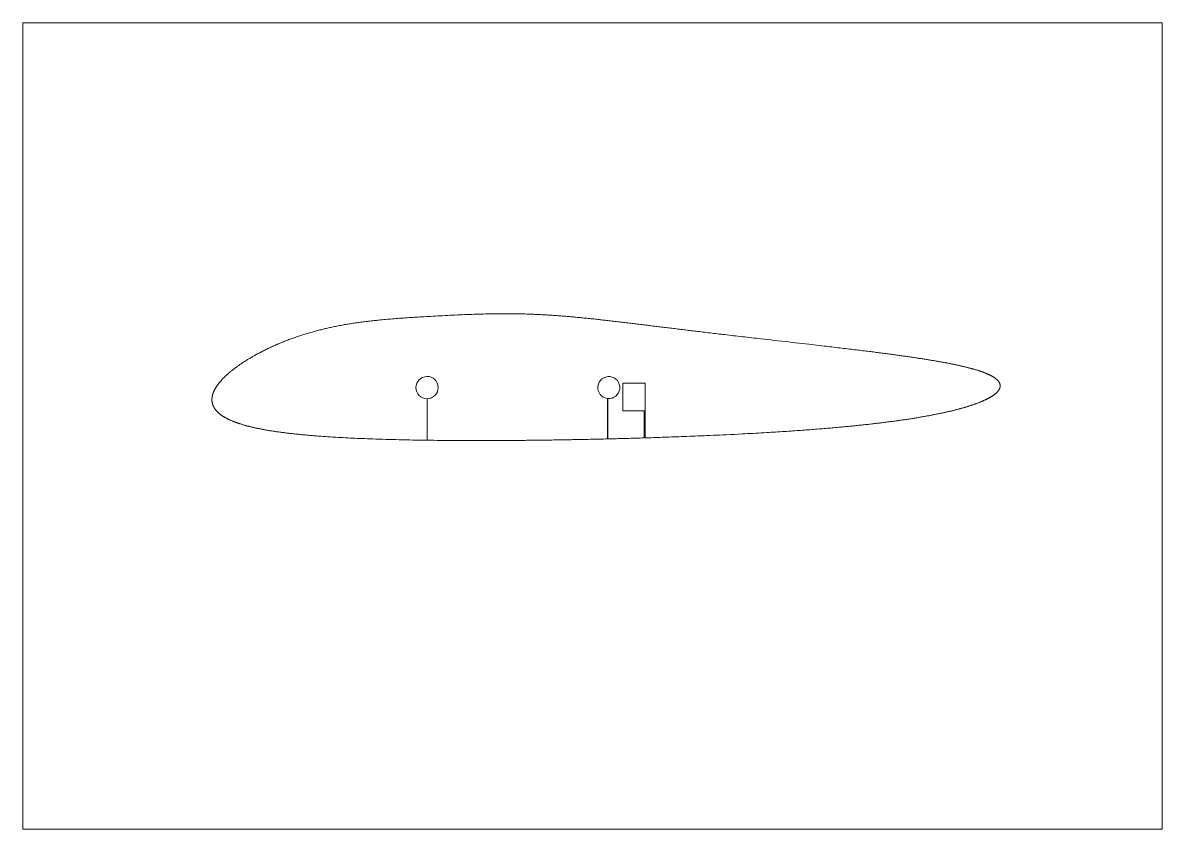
# Paper-space layout 'Sheet' of a CAD drawing. Header units: millimetres. Extents: x 0 to 420, y 0 to 297.
# The model-space entities are those that its viewports show. They can reach past a viewport. Long polylines and large blocks are cut down to what shows.
import ezdxf

# ---------------------------------------------------------------- set-up
doc = ezdxf.new("R2010")
doc.units = ezdxf.units.MM
doc.layers.add('Geometries', color=7, linetype='Continuous')

msp = doc.modelspace()

# ---------------------------------------------------------------- linework, layer by layer
at = {"layer": 'Geometries', "linetype": 'Continuous', "lineweight": 13}
for p, q in [((229.38, 164.32), (221.18, 164.32)), ((221.18, 164.32), (221.18, 154.12)), ((229.38, 144.13), (229.38, 164.32)), ((149.01, 143.26), (149.01, 158.56)), ((149.11, 158.56), (149.11, 143.26)), ((215.51, 158.64), (215.51, 143.75)), ((215.61, 143.75), (215.61, 158.63)), ((221.18, 154.12), (229.01, 154.12)), ((229.01, 154.12), (229.01, 144.12))]:
    msp.add_line(p, q, dxfattribs=at)
at = {"layer": 'Geometries', "linetype": 'Continuous', "lineweight": 13, "flags": 128}
for points in [[(149.01, 143.26), (147.71, 143.28), (146.41, 143.3), (145.11, 143.32), (143.81, 143.34), (142.51, 143.37), (141.21, 143.39), (139.98, 143.42), (138.76, 143.45), (137.53, 143.48), (136.31, 143.51), (135.08, 143.54), (133.86, 143.57), (132.64, 143.61), (131.41, 143.65), (130.19, 143.69), (128.97, 143.73), (128.01, 143.77), (127.05, 143.8), (126.1, 143.84), (125.14, 143.88), (124.18, 143.92), (123.32, 143.95), (122.45, 143.99), (121.58, 144.03), (120.72, 144.07), (119.86, 144.12), (119, 144.16), (118.14, 144.21), (117.46, 144.24), (116.79, 144.28), (116.12, 144.32), (115.45, 144.36), (114.78, 144.4), (114.11, 144.44), (113.44, 144.48), (112.86, 144.52), (112.28, 144.56), (111.7, 144.6), (111.12, 144.64), (110.54, 144.68), (109.97, 144.72), (109.39, 144.76), (108.82, 144.8), (108.31, 144.84), (107.8, 144.88), (107.29, 144.92), (106.78, 144.97), (106.27, 145.01), (105.76, 145.05), (105.26, 145.09), (104.73, 145.14), (104.2, 145.19), (103.67, 145.24), (103.14, 145.29), (102.62, 145.34), (102.1, 145.39), (101.61, 145.44), (101.12, 145.49), (100.63, 145.54), (100.15, 145.59), (99.66, 145.64), (99.26, 145.69), (98.86, 145.73), (98.47, 145.78), (98.07, 145.82), (97.67, 145.87), (97.28, 145.92), (96.91, 145.96), (96.55, 146.01), (96.18, 146.05), (95.82, 146.1), (95.45, 146.15), (95.07, 146.2), (94.69, 146.25), (94.31, 146.3), (93.93, 146.36), (93.56, 146.41), (93.18, 146.46), (92.83, 146.52), (92.49, 146.57), (92.14, 146.62), (91.79, 146.68), (91.45, 146.73), (91.11, 146.78), (90.77, 146.84), (90.44, 146.9), (90.1, 146.95), (89.77, 147.01), (89.44, 147.07), (89.12, 147.13), (88.8, 147.18), (88.48, 147.24), (88.19, 147.3), (87.9, 147.35), (87.61, 147.41), (87.32, 147.47), (87.03, 147.52), (86.75, 147.58), (86.47, 147.64), (86.21, 147.69), (85.96, 147.75), (85.7, 147.8), (85.45, 147.86), (85.2, 147.92), (84.95, 147.97), (84.71, 148.03), (84.46, 148.09), (84.22, 148.15), (83.98, 148.2), (83.74, 148.26), (83.5, 148.32), (83.28, 148.38), (83.05, 148.44), (82.83, 148.49), (82.62, 148.55), (82.4, 148.61), (82.17, 148.67), (81.95, 148.74), (81.72, 148.8), (81.5, 148.86), (81.28, 148.93), (81.06, 148.99), (80.85, 149.05), (80.65, 149.12), (80.45, 149.18), (80.25, 149.24), (80.05, 149.31), (79.86, 149.37), (79.66, 149.43), (79.47, 149.5), (79.28, 149.56), (79.09, 149.63), (78.91, 149.7), (78.72, 149.76), (78.54, 149.83), (78.36, 149.89), (78.17, 149.97), (77.97, 150.04), (77.78, 150.12), (77.59, 150.19), (77.4, 150.27), (77.22, 150.35), (77.04, 150.42), (76.86, 150.5), (76.68, 150.58), (76.5, 150.66), (76.33, 150.74), (76.15, 150.82), (75.98, 150.9), (75.81, 150.98), (75.64, 151.06), (75.48, 151.14), (75.34, 151.22), (75.2, 151.29), (75.06, 151.36), (74.92, 151.44), (74.78, 151.51), (74.65, 151.59), (74.52, 151.66), (74.39, 151.74), (74.25, 151.82), (74.12, 151.9), (73.99, 151.98), (73.86, 152.06), (73.73, 152.14), (73.61, 152.22), (73.49, 152.3), (73.38, 152.38), (73.26, 152.46), (73.15, 152.54), (73.04, 152.62), (72.93, 152.7), (72.82, 152.78), (72.72, 152.87), (72.61, 152.95), (72.5, 153.04), (72.4, 153.12), (72.3, 153.21), (72.2, 153.3), (72.1, 153.39), (72, 153.48), (71.91, 153.57), (71.82, 153.65), (71.73, 153.74), (71.64, 153.83), (71.55, 153.93), (71.47, 154.01), (71.39, 154.1), (71.32, 154.18), (71.24, 154.27), (71.17, 154.36), (71.1, 154.44), (71.04, 154.53), (70.97, 154.61), (70.91, 154.7), (70.85, 154.78), (70.79, 154.87), (70.72, 154.97), (70.65, 155.07), (70.59, 155.18), (70.53, 155.28), (70.47, 155.37), (70.42, 155.47), (70.37, 155.56), (70.32, 155.65), (70.28, 155.75), (70.23, 155.84), (70.19, 155.94), (70.15, 156.03), (70.11, 156.13), (70.08, 156.22), (70.04, 156.32), (70.01, 156.41), (69.98, 156.51), (69.95, 156.61), (69.92, 156.71), (69.89, 156.8), (69.87, 156.91), (69.84, 157.01), (69.82, 157.11), (69.8, 157.22), (69.78, 157.32), (69.77, 157.43), (69.75, 157.53), (69.74, 157.63), (69.73, 157.73), (69.73, 157.83), (69.72, 157.93), (69.72, 158.03), (69.71, 158.13), (69.71, 158.23), (69.71, 158.34), (69.72, 158.45), (69.72, 158.56), (69.73, 158.67), (69.74, 158.77), (69.75, 158.88), (69.76, 158.99), (69.77, 159.1), (69.79, 159.21), (69.81, 159.32), (69.83, 159.43), (69.85, 159.54), (69.87, 159.65), (69.9, 159.75), (69.92, 159.86), (69.95, 159.96), (69.98, 160.07), (70.01, 160.18), (70.05, 160.3), (70.09, 160.41), (70.12, 160.53), (70.17, 160.64), (70.21, 160.76), (70.25, 160.87), (70.3, 160.99), (70.35, 161.11), (70.4, 161.23), (70.46, 161.35), (70.51, 161.47), (70.57, 161.6), (70.63, 161.72), (70.7, 161.84), (70.76, 161.96), (70.83, 162.09), (70.9, 162.21), (70.97, 162.34), (71.04, 162.46), (71.11, 162.58), (71.18, 162.69), (71.25, 162.81), (71.33, 162.93), (71.41, 163.05), (71.49, 163.17), (71.57, 163.3), (71.66, 163.42), (71.75, 163.55), (71.84, 163.67), (71.93, 163.8), (72.02, 163.92), (72.11, 164.03), (72.21, 164.15), (72.3, 164.27), (72.39, 164.39), (72.5, 164.52), (72.61, 164.66), (72.73, 164.79), (72.84, 164.92), (72.96, 165.06), (73.07, 165.19), (73.19, 165.32), (73.31, 165.46), (73.43, 165.58), (73.55, 165.71), (73.67, 165.84), (73.79, 165.97), (73.92, 166.09), (74.04, 166.22), (74.19, 166.37), (74.34, 166.52), (74.5, 166.67), (74.65, 166.82), (74.82, 166.97), (74.98, 167.12), (75.15, 167.28), (75.31, 167.43), (75.48, 167.58), (75.66, 167.73), (75.83, 167.89), (76.01, 168.04), (76.18, 168.19), (76.37, 168.34), (76.55, 168.49), (76.73, 168.64), (76.92, 168.8), (77.1, 168.95), (77.31, 169.11), (77.52, 169.28), (77.74, 169.44), (77.95, 169.61), (78.17, 169.77), (78.37, 169.92), (78.57, 170.07), (78.77, 170.22), (78.97, 170.37), (79.18, 170.52), (79.38, 170.66), (79.59, 170.81), (79.79, 170.95), (80, 171.1), (80.25, 171.27), (80.5, 171.44), (80.76, 171.61), (81.01, 171.78), (81.27, 171.95), (81.53, 172.11), (81.79, 172.28), (82.05, 172.45), (82.31, 172.62), (82.58, 172.78), (82.85, 172.95), (83.12, 173.11), (83.37, 173.27), (83.63, 173.42), (83.89, 173.57), (84.15, 173.73), (84.41, 173.88), (84.69, 174.04), (84.97, 174.2), (85.25, 174.36), (85.53, 174.52), (85.82, 174.68), (86.1, 174.83), (86.44, 175.02), (86.78, 175.2), (87.12, 175.38), (87.46, 175.56), (87.82, 175.75), (88.17, 175.93), (88.53, 176.11), (88.88, 176.29), (89.24, 176.47), (89.6, 176.64), (89.96, 176.82), (90.33, 177), (90.7, 177.17), (91.07, 177.34), (91.44, 177.52), (91.81, 177.69), (92.18, 177.86), (92.56, 178.02), (92.93, 178.19), (93.33, 178.36), (93.72, 178.54), (94.12, 178.71), (94.51, 178.87), (94.91, 179.04), (95.31, 179.2), (95.71, 179.37), (96.11, 179.53), (96.52, 179.69), (96.92, 179.85), (97.32, 180), (97.73, 180.16), (98.11, 180.3), (98.49, 180.44), (98.87, 180.59), (99.26, 180.73), (99.64, 180.86), (100.05, 181.01), (100.45, 181.15), (100.86, 181.29), (101.27, 181.43), (101.68, 181.57), (102.09, 181.71), (102.47, 181.83), (102.86, 181.96), (103.25, 182.08), (103.63, 182.21), (104.02, 182.33), (104.45, 182.46), (104.88, 182.59), (105.31, 182.72), (105.74, 182.85), (106.18, 182.97), (106.61, 183.1), (107.04, 183.22), (107.47, 183.34), (107.88, 183.45), (108.29, 183.56), (108.7, 183.67), (109.11, 183.77), (109.52, 183.88), (109.93, 183.98), (110.31, 184.08), (110.7, 184.17), (111.08, 184.27), (111.47, 184.36), (111.85, 184.45), (112.28, 184.55), (112.71, 184.64), (113.14, 184.74), (113.56, 184.83), (113.99, 184.92), (114.42, 185.02), (114.84, 185.1), (115.27, 185.19), (115.75, 185.29), (116.24, 185.38), (116.72, 185.48), (117.21, 185.57), (117.69, 185.66), (118.17, 185.74), (118.65, 185.83), (119.09, 185.9), (119.53, 185.98), (119.97, 186.05), (120.41, 186.12), (120.85, 186.19), (121.29, 186.26), (121.74, 186.33), (122.2, 186.4), (122.65, 186.47), (123.1, 186.53), (123.56, 186.6), (124.01, 186.66), (124.46, 186.72), (124.96, 186.79), (125.45, 186.85), (125.94, 186.91), (126.44, 186.97), (126.93, 187.03), (127.42, 187.09), (127.91, 187.15), (128.4, 187.2), (128.89, 187.26), (129.38, 187.31), (129.85, 187.36), (130.33, 187.41), (130.81, 187.46), (131.28, 187.51), (131.9, 187.57), (132.52, 187.63), (133.13, 187.69), (133.74, 187.74), (134.35, 187.8), (134.96, 187.85), (135.57, 187.9), (136.24, 187.95), (136.91, 188.01), (137.57, 188.06), (138.24, 188.11), (138.9, 188.16), (139.6, 188.21), (140.3, 188.26), (140.99, 188.31), (141.69, 188.36), (142.38, 188.41), (143.08, 188.45), (143.73, 188.49), (144.38, 188.53), (145.03, 188.58), (145.68, 188.62), (146.32, 188.65), (147.15, 188.7), (147.97, 188.75), (148.79, 188.8), (149.61, 188.85), (150.42, 188.89), (151.24, 188.94), (152.05, 188.98), (152.96, 189.03), (153.86, 189.08), (154.76, 189.12), (155.66, 189.17), (156.56, 189.21), (157.46, 189.26), (158.36, 189.3), (159.25, 189.35), (160.19, 189.39), (161.13, 189.43), (162.07, 189.47), (163, 189.51), (163.94, 189.55), (164.88, 189.59), (165.58, 189.62), (166.29, 189.64), (166.99, 189.67), (167.7, 189.69), (168.41, 189.71), (169.11, 189.73), (169.82, 189.75), (170.53, 189.77), (171.16, 189.79), (171.8, 189.8), (172.44, 189.81), (173.08, 189.82), (173.72, 189.84), (174.36, 189.84), (175.01, 189.85), (175.59, 189.86), (176.18, 189.86), (176.77, 189.86), (177.35, 189.86), (177.94, 189.87), (178.53, 189.86), (179.13, 189.86), (179.67, 189.86), (180.22, 189.85), (180.76, 189.85), (181.31, 189.84), (181.86, 189.83), (182.41, 189.82), (182.96, 189.81), (183.51, 189.8), (184.07, 189.79), (184.63, 189.77), (185.18, 189.76), (185.74, 189.74), (186.27, 189.72), (186.8, 189.7), (187.34, 189.68), (187.87, 189.66), (188.41, 189.64), (188.89, 189.62), (189.38, 189.6), (189.88, 189.57), (190.37, 189.55), (190.86, 189.53), (191.36, 189.5), (191.86, 189.47), (192.31, 189.45), (192.77, 189.42), (193.23, 189.39), (193.69, 189.36), (194.15, 189.34), (194.62, 189.31), (195.08, 189.28), (195.55, 189.24), (196.02, 189.21), (196.49, 189.18), (196.96, 189.14), (197.43, 189.11), (197.88, 189.08), (198.33, 189.04), (198.78, 189.01), (199.23, 188.97), (199.68, 188.93), (200.14, 188.9), (200.61, 188.86), (201.07, 188.82), (201.53, 188.78), (202, 188.74), (202.47, 188.7), (202.94, 188.65), (203.41, 188.61), (203.9, 188.56), (204.4, 188.52), (204.9, 188.47), (205.4, 188.42), (205.9, 188.37), (206.41, 188.32), (206.92, 188.27), (207.42, 188.22), (207.94, 188.17), (208.45, 188.12), (208.96, 188.06), (209.48, 188.01), (209.97, 187.96), (210.46, 187.91), (210.95, 187.85), (211.45, 187.8), (211.94, 187.74), (212.4, 187.69), (212.85, 187.64), (213.31, 187.59), (213.77, 187.54), (214.23, 187.49), (214.69, 187.44), (215.15, 187.39), (215.66, 187.33), (216.18, 187.27), (216.69, 187.21), (217.21, 187.15), (217.73, 187.09), (218.25, 187.03), (218.77, 186.97), (219.3, 186.9), (219.83, 186.84), (220.36, 186.78), (220.88, 186.72), (221.41, 186.65), (221.94, 186.59), (222.47, 186.53), (222.99, 186.47), (223.51, 186.4), (224.04, 186.34), (224.56, 186.27), (225.09, 186.21), (225.62, 186.15), (226.13, 186.09), (226.63, 186.02), (227.14, 185.96), (227.65, 185.9), (228.16, 185.84), (228.67, 185.78), (229.19, 185.71), (229.7, 185.65), (230.22, 185.59), (230.74, 185.52), (231.26, 185.46), (231.77, 185.4), (232.29, 185.33), (232.81, 185.27), (233.34, 185.2), (233.87, 185.14), (234.4, 185.07), (234.94, 185.01), (235.47, 184.94), (236, 184.88), (236.54, 184.81), (237.07, 184.75), (237.6, 184.68), (238.15, 184.62), (238.7, 184.55), (239.25, 184.48), (239.81, 184.41), (240.36, 184.35), (240.92, 184.28), (241.48, 184.21), (242.04, 184.14), (242.6, 184.07), (243.16, 184.01), (243.73, 183.94), (244.3, 183.87), (244.85, 183.8), (245.41, 183.73), (245.98, 183.67), (246.54, 183.6), (247.12, 183.53), (247.69, 183.46), (248.27, 183.39), (248.85, 183.32), (249.44, 183.25), (250.02, 183.18), (250.61, 183.11), (251.3, 183.03), (251.98, 182.95), (252.67, 182.86), (253.37, 182.78), (254.06, 182.7), (254.76, 182.62), (255.42, 182.54), (256.08, 182.46), (256.74, 182.38), (257.4, 182.31), (258.07, 182.23), (258.84, 182.14), (259.61, 182.05), (260.39, 181.96), (261.17, 181.86), (261.95, 181.77), (262.73, 181.68), (263.51, 181.59), (264.37, 181.49), (265.24, 181.39), (266.11, 181.29), (266.98, 181.19), (267.85, 181.09), (268.72, 180.99), (269.6, 180.89), (270.47, 180.79), (271.35, 180.69), (272.23, 180.59), (273.38, 180.45), (274.54, 180.32), (275.69, 180.19), (277.01, 180.04), (278.32, 179.89), (279.64, 179.74), (280.96, 179.59), (282.28, 179.44), (283.6, 179.29), (284.84, 179.15), (286.08, 179.01), (287.32, 178.86), (288.56, 178.72), (289.8, 178.58), (290.74, 178.47), (291.67, 178.37), (292.6, 178.26), (293.53, 178.15), (294.46, 178.05), (295.38, 177.94), (296.11, 177.85), (296.83, 177.77), (297.56, 177.69), (298.28, 177.6), (299, 177.52), (299.71, 177.43), (300.43, 177.35), (301.14, 177.26), (301.86, 177.18), (302.57, 177.1), (303.28, 177.01), (303.98, 176.93), (304.65, 176.85), (305.31, 176.77), (305.97, 176.69), (306.63, 176.61), (307.28, 176.53), (307.88, 176.46), (308.47, 176.39), (309.06, 176.31), (309.65, 176.24), (310.23, 176.17), (310.82, 176.1), (311.4, 176.02), (311.93, 175.96), (312.46, 175.89), (312.99, 175.82), (313.52, 175.76), (314.04, 175.69), (314.56, 175.62), (315.09, 175.56), (315.6, 175.49), (316.12, 175.42), (316.64, 175.36), (317.15, 175.29), (317.66, 175.22), (318.14, 175.16), (318.62, 175.1), (319.09, 175.04), (319.57, 174.97), (320.04, 174.91), (320.47, 174.85), (320.89, 174.79), (321.32, 174.74), (321.74, 174.68), (322.16, 174.62), (322.57, 174.57), (322.98, 174.51), (323.39, 174.45), (323.79, 174.4), (324.21, 174.34), (324.62, 174.28), (325.02, 174.22), (325.43, 174.16), (325.84, 174.11), (326.24, 174.05), (326.64, 173.99), (327.04, 173.93), (327.44, 173.87), (327.84, 173.82), (328.23, 173.76), (328.62, 173.7), (329.01, 173.64), (329.4, 173.58), (329.76, 173.53), (330.11, 173.48), (330.46, 173.42), (330.81, 173.37), (331.16, 173.31), (331.5, 173.26), (331.88, 173.2), (332.25, 173.14), (332.62, 173.08), (332.99, 173.02), (333.36, 172.97), (333.73, 172.91), (334.09, 172.85), (334.42, 172.79), (334.75, 172.74), (335.08, 172.68), (335.4, 172.63), (335.73, 172.57), (336.05, 172.52), (336.37, 172.46), (336.69, 172.41), (337, 172.35), (337.32, 172.3), (337.63, 172.24), (337.94, 172.19), (338.23, 172.14), (338.52, 172.09), (338.81, 172.03), (339.1, 171.98), (339.38, 171.93), (339.68, 171.87), (339.98, 171.82), (340.28, 171.76), (340.57, 171.71), (340.86, 171.65), (341.15, 171.59), (341.42, 171.54), (341.69, 171.49), (341.96, 171.43), (342.23, 171.38), (342.49, 171.33), (342.76, 171.28), (343.02, 171.22), (343.28, 171.17), (343.53, 171.11), (343.79, 171.06), (344.04, 171.01), (344.29, 170.96), (344.53, 170.9), (344.78, 170.85), (345.02, 170.8), (345.27, 170.74), (345.51, 170.69), (345.75, 170.63), (345.99, 170.58), (346.23, 170.52), (346.46, 170.47), (346.69, 170.42), (346.92, 170.36), (347.15, 170.31), (347.38, 170.25), (347.61, 170.2), (347.83, 170.14), (348.05, 170.09), (348.28, 170.03), (348.5, 169.97), (348.71, 169.92), (348.93, 169.86), (349.14, 169.81), (349.35, 169.75), (349.56, 169.69), (349.77, 169.64), (349.97, 169.58), (350.17, 169.53), (350.37, 169.47), (350.57, 169.41), (350.77, 169.36), (350.97, 169.3), (351.16, 169.24), (351.35, 169.18), (351.54, 169.13), (351.73, 169.07), (351.92, 169.01), (352.11, 168.95), (352.29, 168.89), (352.47, 168.83), (352.65, 168.78), (352.83, 168.72), (353, 168.66), (353.16, 168.6), (353.32, 168.55), (353.47, 168.49), (353.63, 168.44), (353.78, 168.39), (353.93, 168.33), (354.1, 168.27), (354.27, 168.2), (354.44, 168.14), (354.61, 168.08), (354.77, 168.01), (354.93, 167.95), (355.08, 167.89), (355.22, 167.83), (355.37, 167.76), (355.51, 167.7), (355.65, 167.64), (355.79, 167.58), (355.93, 167.52), (356.07, 167.46), (356.2, 167.39), (356.33, 167.33), (356.46, 167.27), (356.58, 167.21), (356.7, 167.15), (356.82, 167.09), (356.94, 167.02), (357.06, 166.96), (357.18, 166.9), (357.29, 166.83), (357.41, 166.77), (357.52, 166.7), (357.62, 166.64), (357.73, 166.58), (357.83, 166.52), (357.93, 166.45), (358.03, 166.39), (358.13, 166.32), (358.23, 166.26), (358.32, 166.19), (358.41, 166.12), (358.5, 166.06), (358.59, 165.99), (358.67, 165.93), (358.76, 165.86), (358.84, 165.79), (358.92, 165.73), (358.99, 165.66), (359.06, 165.6), (359.13, 165.53), (359.2, 165.46), (359.27, 165.4), (359.34, 165.33), (359.4, 165.26), (359.46, 165.19), (359.52, 165.13), (359.58, 165.06), (359.63, 164.99), (359.69, 164.92), (359.74, 164.85), (359.79, 164.78), (359.83, 164.71), (359.88, 164.64), (359.92, 164.57), (359.96, 164.5), (359.99, 164.44), (360.03, 164.38), (360.06, 164.31), (360.08, 164.25), (360.11, 164.18), (360.14, 164.12), (360.16, 164.05), (360.18, 163.98), (360.2, 163.91), (360.22, 163.84), (360.24, 163.78), (360.25, 163.71), (360.26, 163.64), (360.27, 163.57), (360.28, 163.51), (360.28, 163.45), (360.29, 163.38), (360.29, 163.32), (360.29, 163.26), (360.29, 163.19), (360.28, 163.13), (360.28, 163.06), (360.27, 163), (360.26, 162.93), (360.25, 162.87), (360.24, 162.81), (360.22, 162.75), (360.21, 162.69), (360.19, 162.62), (360.17, 162.56), (360.15, 162.49), (360.12, 162.42), (360.09, 162.35), (360.06, 162.28), (360.03, 162.2), (360, 162.13), (359.96, 162.06), (359.93, 162), (359.89, 161.93), (359.85, 161.86), (359.81, 161.8), (359.77, 161.73), (359.72, 161.66), (359.67, 161.6), (359.63, 161.53), (359.58, 161.46), (359.52, 161.4), (359.47, 161.33), (359.41, 161.26), (359.36, 161.2), (359.3, 161.14), (359.24, 161.07), (359.19, 161.01), (359.12, 160.95), (359.05, 160.87), (358.98, 160.8), (358.9, 160.73), (358.83, 160.66), (358.75, 160.59), (358.67, 160.51), (358.59, 160.45), (358.51, 160.38), (358.42, 160.31), (358.34, 160.24), (358.25, 160.17), (358.16, 160.1), (358.07, 160.03), (357.98, 159.97), (357.88, 159.9), (357.79, 159.83), (357.69, 159.76), (357.59, 159.69), (357.49, 159.63), (357.39, 159.56), (357.28, 159.49), (357.17, 159.42), (357.06, 159.35), (356.95, 159.28), (356.84, 159.21), (356.72, 159.15), (356.61, 159.08), (356.49, 159.01), (356.37, 158.94), (356.24, 158.87), (356.12, 158.8), (355.99, 158.73), (355.86, 158.66), (355.73, 158.59), (355.59, 158.53), (355.46, 158.46), (355.32, 158.39), (355.18, 158.32), (355.04, 158.25), (354.89, 158.18), (354.75, 158.11), (354.6, 158.04), (354.45, 157.97), (354.3, 157.9), (354.15, 157.84), (354, 157.77), (353.84, 157.7), (353.68, 157.63), (353.51, 157.56), (353.35, 157.49), (353.18, 157.42), (353.01, 157.35), (352.84, 157.28), (352.67, 157.21), (352.49, 157.14), (352.32, 157.07), (352.14, 157), (351.96, 156.93), (351.77, 156.86), (351.6, 156.8), (351.43, 156.74), (351.26, 156.67), (351.08, 156.61), (350.91, 156.55), (350.73, 156.48), (350.53, 156.42), (350.34, 156.35), (350.14, 156.28), (349.95, 156.22), (349.74, 156.15), (349.55, 156.08), (349.34, 156.02), (349.14, 155.95), (348.94, 155.89), (348.73, 155.82), (348.51, 155.75), (348.3, 155.68), (348.08, 155.62), (347.86, 155.55), (347.64, 155.48), (347.42, 155.42), (347.19, 155.35), (346.97, 155.29), (346.74, 155.22), (346.5, 155.15), (346.27, 155.09), (346.04, 155.02), (345.8, 154.96), (345.58, 154.9), (345.36, 154.84), (345.13, 154.78), (344.91, 154.72), (344.68, 154.66), (344.45, 154.6), (344.2, 154.53), (343.95, 154.47), (343.69, 154.4), (343.44, 154.34), (343.18, 154.27), (342.92, 154.21), (342.65, 154.14), (342.41, 154.08), (342.17, 154.02), (341.92, 153.97), (341.67, 153.91), (341.42, 153.85), (341.17, 153.79), (340.91, 153.73), (340.66, 153.67), (340.4, 153.62), (340.14, 153.56), (339.88, 153.5), (339.62, 153.44), (339.37, 153.39), (339.12, 153.33), (338.87, 153.28), (338.62, 153.23), (338.36, 153.17), (338.07, 153.11), (337.77, 153.05), (337.47, 152.99), (337.16, 152.92), (336.86, 152.86), (336.55, 152.8), (336.24, 152.74), (335.96, 152.68), (335.67, 152.63), (335.38, 152.57), (335.09, 152.52), (334.8, 152.46), (334.51, 152.41), (334.21, 152.35), (333.92, 152.3), (333.62, 152.24), (333.32, 152.19), (333.02, 152.13), (332.71, 152.08), (332.35, 152.01), (331.99, 151.95), (331.63, 151.89), (331.26, 151.82), (330.95, 151.77), (330.63, 151.72), (330.32, 151.66), (330, 151.61), (329.68, 151.56), (329.36, 151.51), (328.98, 151.44), (328.6, 151.38), (328.21, 151.32), (327.83, 151.26), (327.43, 151.2), (327.03, 151.13), (326.63, 151.07), (326.22, 151.01), (325.82, 150.95), (325.41, 150.89), (325, 150.83), (324.62, 150.77), (324.25, 150.72), (323.87, 150.66), (323.49, 150.61), (323.11, 150.56), (322.72, 150.5), (322.34, 150.45), (321.91, 150.39), (321.48, 150.33), (321.05, 150.27), (320.62, 150.21), (320.18, 150.16), (319.75, 150.1), (319.31, 150.04), (318.87, 149.98), (318.42, 149.93), (317.98, 149.87), (317.54, 149.82), (317.1, 149.76), (316.65, 149.71), (316.21, 149.65), (315.75, 149.6), (315.3, 149.54), (314.84, 149.49), (314.38, 149.43), (313.91, 149.38), (313.45, 149.32), (313, 149.27), (312.53, 149.22), (312.07, 149.17), (311.6, 149.11), (311.12, 149.06), (310.64, 149.01), (310.16, 148.96), (309.68, 148.9), (309.2, 148.85), (308.71, 148.8), (308.23, 148.75), (307.74, 148.7), (307.25, 148.65), (306.76, 148.6), (306.26, 148.55), (305.78, 148.5), (305.29, 148.45), (304.8, 148.4), (304.31, 148.36), (303.81, 148.31), (303.3, 148.26), (302.8, 148.21), (302.29, 148.16), (301.78, 148.12), (301.27, 148.07), (300.75, 148.02), (300.15, 147.97), (299.55, 147.91), (298.95, 147.86), (298.34, 147.81), (297.73, 147.75), (297.12, 147.7), (296.54, 147.65), (295.97, 147.6), (295.38, 147.56), (294.8, 147.51), (294.22, 147.46), (293.54, 147.41), (292.86, 147.35), (292.18, 147.3), (291.5, 147.24), (290.81, 147.19), (290.14, 147.14), (289.46, 147.09), (288.78, 147.04), (288.1, 146.99), (287.41, 146.94), (286.71, 146.89), (286.01, 146.84), (285.31, 146.79), (284.6, 146.74), (283.9, 146.69), (283.19, 146.64), (282.37, 146.59), (281.54, 146.53), (280.71, 146.48), (279.88, 146.42), (279.05, 146.37), (278.21, 146.32), (277.42, 146.27), (276.63, 146.22), (275.84, 146.17), (275.05, 146.12), (274.25, 146.08), (273.24, 146.02), (272.23, 145.96), (271.21, 145.9), (270.19, 145.84), (269.17, 145.79), (268.17, 145.73), (267.17, 145.68), (266.17, 145.63), (265.16, 145.57), (263.73, 145.5), (262.29, 145.43), (260.86, 145.36), (259.42, 145.29), (257.98, 145.22), (256.84, 145.17), (255.7, 145.12), (254.56, 145.07), (253.42, 145.02), (252.28, 144.97), (251.14, 144.92), (250.01, 144.87), (248.87, 144.82), (247.85, 144.78), (246.84, 144.74), (245.82, 144.7), (244.81, 144.66), (243.8, 144.62), (242.79, 144.59), (241.78, 144.55), (240.9, 144.52), (240.02, 144.48), (239.15, 144.45), (238.27, 144.42), (237.4, 144.39), (236.52, 144.36), (235.65, 144.33), (234.79, 144.3), (234.01, 144.28), (233.23, 144.25), (232.46, 144.23), (231.68, 144.2), (230.91, 144.18), (230.14, 144.15), (229.38, 144.13)], [(215.51, 143.75), (214.78, 143.73), (214.06, 143.71), (213.34, 143.69), (212.62, 143.68), (211.9, 143.66), (211.2, 143.64), (210.5, 143.63), (209.8, 143.61), (209.1, 143.6), (208.39, 143.58), (207.69, 143.57), (206.98, 143.55), (206.28, 143.54), (205.58, 143.53), (204.89, 143.51), (204.19, 143.5), (203.5, 143.49), (202.81, 143.47), (202.12, 143.46), (201.44, 143.45), (200.75, 143.44), (200.07, 143.42), (199.39, 143.41), (198.77, 143.4), (198.15, 143.39), (197.54, 143.38), (196.92, 143.37), (196.31, 143.36), (195.7, 143.35), (195.04, 143.34), (194.37, 143.33), (193.71, 143.32), (193.05, 143.31), (192.4, 143.3), (191.75, 143.3), (191.09, 143.29), (190.5, 143.28), (189.9, 143.27), (189.31, 143.27), (188.72, 143.26), (188.13, 143.25), (187.55, 143.25), (186.96, 143.24), (186.38, 143.23), (185.8, 143.23), (185.22, 143.22), (184.64, 143.22), (184.06, 143.21), (183.38, 143.2), (182.71, 143.2), (182.03, 143.19), (181.36, 143.19), (180.69, 143.18), (180.03, 143.18), (179.37, 143.17), (178.71, 143.17), (178.05, 143.16), (177.41, 143.16), (176.76, 143.16), (176.12, 143.15), (175.48, 143.15), (174.73, 143.15), (173.97, 143.15), (173.21, 143.14), (172.46, 143.14), (171.71, 143.14), (170.96, 143.14), (170.21, 143.14), (169.47, 143.14), (168.72, 143.13), (167.98, 143.13), (167.24, 143.14), (166.5, 143.14), (165.63, 143.14), (164.76, 143.14), (163.9, 143.14), (163.03, 143.14), (162.05, 143.15), (161.07, 143.15), (160.09, 143.16), (159.11, 143.16), (158.14, 143.17), (157.16, 143.17), (156.19, 143.18), (155.21, 143.19), (153.99, 143.2), (152.77, 143.21), (151.55, 143.23), (150.33, 143.24), (149.11, 143.26)], [(229.01, 144.12), (228.29, 144.1), (227.58, 144.07), (226.87, 144.05), (226.15, 144.03), (225.45, 144.01), (224.74, 143.99), (224.07, 143.97), (223.41, 143.95), (222.75, 143.93), (222.08, 143.92), (221.42, 143.9), (220.77, 143.88), (220.11, 143.86), (219.46, 143.85), (218.8, 143.83), (218.15, 143.81), (217.51, 143.8), (216.88, 143.78), (216.24, 143.76), (215.61, 143.75)]]:
    msp.add_lwpolyline(points, dxfattribs=at)
at = {"layer": 'Geometries', "linetype": 'Continuous', "lineweight": 13}
for centre, radius, start, end in [((149.01, 162.66), 4.1, 271.3976, 270), ((216.01, 162.66), 4.05, 264.3319, 262.9084)]:
    msp.add_arc(centre, radius, start, end, dxfattribs=at)

psp = doc.layouts.new('Sheet')

# ---------------------------------------------------------------- viewports
at = {"layer": '0'}
psp.add_viewport(center=(210, 148.5), size=(420, 297), view_center_point=(210, 148.5), view_height=297, dxfattribs=at)

doc.saveas('drawing.dxf')
